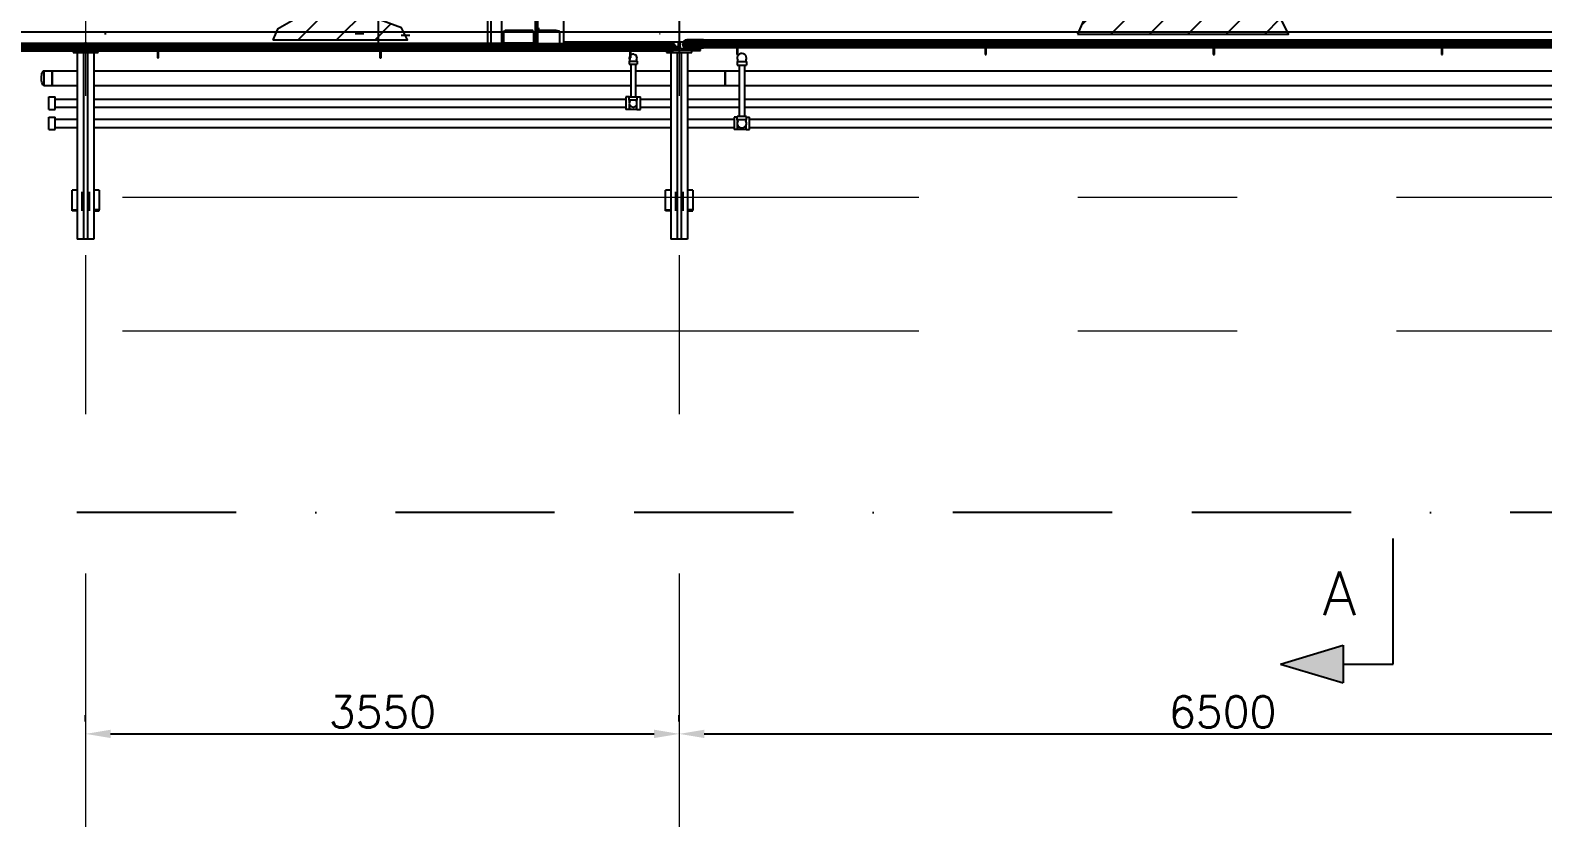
# Model space of a CAD drawing. Header units: metres. Extents: x 0 to 63075, y 0 to 44550.
# Drawn here: x 9210 to 18255, y 20789 to 25551 of the extents above; entities that cross this region are included whole.
import ezdxf
from ezdxf.enums import TextEntityAlignment as Align

# ---------------------------------------------------------------- set-up
doc = ezdxf.new("R2010")
doc.units = ezdxf.units.M
doc.header["$LTSCALE"] = 75
for name, pattern in [('BORDER', [44.45, 12.7, -6.35, 12.7, -6.35, 0, -6.35]), ('CENTER2', [28.575, 19.05, -3.175, 3.175, -3.175]), ('CENTERX2', [101.6, 63.5, -12.7, 12.7, -12.7])]:
    doc.linetypes.add(name, pattern=pattern)
for name, color, linetype in [('GSB', 7, 'Continuous'), ('SC1', 7, 'CENTER2'), ('SDM', 7, 'Continuous'), ('SL1', 8, 'Continuous'), ('SLM', 1, 'BORDER')]:
    doc.layers.add(name, color=color, linetype=linetype)
doc.styles.add('R100', font='simplex.shx', dxfattribs={"height": 2.5})
doc.styles.add('R140', font='simplex.shx', dxfattribs={"height": 3.5})
doc.styles.add('ROMANS', font='ROMANS.SHX')
doc.dimstyles.new('75___1-75', dxfattribs={"dimscale": 75, "dimtxt": 2.5, "dimasz": 2, "dimexe": 1.5, "dimexo": 1, "dimgap": 0.5, "dimtad": 1, "dimdec": 0, "dimzin": 12, "dimtxsty": 'ROMANS', "dimcen": 0, "dimclrd": 256, "dimclre": 256, "dimclrt": 3, "dimazin": 3, "dimtfac": 1, "dimtdec": 0, "dimtmove": 0, "dimatfit": 0, "dimfxl": 1, "dimlwd": -1, "dimlwe": -1, "dimarcsym": 0})
pattern_1 = [(45, (-16661.6, -20824.6), (-114.90485, 114.90485), [])]

# ---------------------------------------------------------------- blocks, each defined once
blk = doc.blocks.new('A$C1d93b9d1')
at = {"layer": 'SL1'}
h = blk.add_hatch(dxfattribs=at)
h.set_pattern_fill('_USER', color=256, scale=162.5, angle=45, style=0, pattern_type=0)
h.set_pattern_definition(pattern_1)
h.paths.add_polyline_path([(7214, 1225.8), (8475.9, 1225.8), (8419.3, 1339), (8156.3, 1435.6), (7913.2, 1692), (7776.7, 1718.6), (7630.2, 1655.3), (7433.8, 1425.6), (7257.3, 1325.7)])
h = blk.add_hatch(dxfattribs=at)
h.set_pattern_fill('_USER', color=256, scale=162.5, angle=45, style=0, pattern_type=0)
h.set_pattern_definition(pattern_1)
h.paths.add_polyline_path([(2401.3, 1191), (3207.1, 1191), (3171, 1263.3), (3003, 1325), (2847.8, 1488.7), (2760.6, 1505.7), (2667.1, 1465.3), (2541.6, 1318.6), (2429, 1254.8)])
for p, q in [((4831.7, 4741.4), (4831.7, 1177)), ((3031.7, 2307.9), (3031.7, 1122.6)), ((3686.7, 1171.4), (3686.7, 1353)), ((3706.7, 1171.4), (3706.7, 1333)), ((3771.2, 1167.5), (3771.2, 1332.5)), ((3972.2, 1167), (3972.2, 1333)), ((3972.2, 1332.5), (3972.2, 1167.5)), ((3984.7, 1333), (3984.7, 1167)), ((4140.6, 1333), (4140.6, 1167)), ((1331.7, 1237), (0, 1237)), ((1331.7, 1237), (0, 1237)), ((1281.7, 1177), (1281.7, 1127)), ((4831.7, 1236.4), (1331.7, 1236.4)), ((4831.7, 1236.4), (1331.7, 1236.4)), ((1405.3, 1227), (1395.6, 1227)), ((2945.4, 1227), (2892.9, 1227)), ((3220.5, 1217.5), (3168, 1217.5)), ((3796.4, 1246.9), (3781.4, 1231.9)), ((3781.4, 1236.9), (3781.4, 1167.5)), ((3952, 1246.9), (3791.4, 1246.9)), ((3962, 1231.9), (3947, 1246.9)), ((3962, 1167.5), (3962, 1236.9)), ((4096.5, 1246.7), (3984.7, 1246.7)), ((3997.9, 1239.3), (3984.7, 1239.3)), ((4117.3, 1236.7), (3984.7, 1236.7)), ((3990.1, 1263.3), (3990.1, 1246.7)), ((3990.1, 1246.5), (3990.1, 1239.3)), ((4117.3, 1167), (4117.3, 1236.7)), ((4854.6, 1177), (4140.6, 1177)), ((4717.9, 1227), (4713, 1227)), ((4826.5, 1177), (4826.5, 1149.7)), ((11331.7, 1237), (4831.7, 1237)), ((11331.7, 1237), (4831.7, 1237)), ((4831.7, 1177), (4831.7, 1127)), ((4831.7, 1148.5), (4831.7, 1177)), ((4831.7, 1177), (4831.7, 1177)), ((4854.6, 1177), (4831.7, 1177)), ((4837, 1149.7), (4837, 1177)), ((4854.2, 1176.3), (4852.3, 1167)), ((4859.5, 1184.2), (4854.2, 1176.3)), ((4857.3, 1176.3), (4854.2, 1176.3)), ((4857.3, 1176.3), (4855.4, 1167)), ((4862.4, 1184.2), (4857.3, 1176.3)), ((4857.3, 1176.3), (4866.3, 1176.3)), ((4867.4, 1189.5), (4859.5, 1184.2)), ((4862.4, 1184.2), (4859.5, 1184.2)), ((4870.1, 1189.5), (4862.4, 1184.2)), ((4871.1, 1184.2), (4862.4, 1184.2)), ((4866.3, 1176.3), (4864.6, 1167)), ((4871.1, 1184.2), (4866.3, 1176.3)), ((4866.3, 1176.3), (4880.9, 1176.3)), ((4876.7, 1191.4), (4867.4, 1189.5)), ((4870.1, 1189.5), (4867.4, 1189.5)), ((4879.2, 1191.4), (4870.1, 1189.5)), ((4878.2, 1189.5), (4870.1, 1189.5)), ((4878.2, 1189.5), (4871.1, 1184.2)), ((4885.1, 1184.2), (4871.1, 1184.2)), ((4879.2, 1191.4), (4876.7, 1191.4)), ((4886.6, 1191.4), (4878.2, 1189.5)), ((4891.2, 1189.5), (4878.2, 1189.5)), ((4886.6, 1191.4), (4879.2, 1191.4)), ((4880.9, 1176.3), (4879.5, 1167)), ((4885.1, 1184.2), (4880.9, 1176.3)), ((4880.9, 1176.3), (4900.3, 1176.3)), ((4891.2, 1189.5), (4885.1, 1184.2)), ((4903.6, 1184.2), (4885.1, 1184.2)), ((4898.5, 1191.4), (4886.6, 1191.4)), ((4898.5, 1191.4), (4891.2, 1189.5)), ((4908.6, 1189.5), (4891.2, 1189.5)), ((4914.4, 1191.4), (4898.5, 1191.4)), ((4900.3, 1176.3), (4899.2, 1167)), ((4903.6, 1184.2), (4900.3, 1176.3)), ((4900.3, 1176.3), (4923.6, 1176.3)), ((4908.6, 1189.5), (4903.6, 1184.2)), ((4925.9, 1184.2), (4903.6, 1184.2)), ((4914.4, 1191.4), (4908.6, 1189.5)), ((4929.3, 1189.5), (4908.6, 1189.5)), ((4933.3, 1191.4), (4914.4, 1191.4)), ((4923.6, 1176.3), (4922.8, 1167)), ((4925.9, 1184.2), (4923.6, 1176.3)), ((4923.6, 1176.3), (4949.5, 1176.3)), ((4929.3, 1189.5), (4925.9, 1184.2)), ((4950.6, 1184.2), (4925.9, 1184.2)), ((4933.3, 1191.4), (4929.3, 1189.5)), ((4952.4, 1189.5), (4929.3, 1189.5)), ((4954.5, 1191.4), (4933.3, 1191.4)), ((4949.5, 1176.3), (4949, 1167)), ((4950.6, 1184.2), (4949.5, 1176.3)), ((4949.5, 1176.3), (4976.7, 1176.3)), ((4952.4, 1189.5), (4950.6, 1184.2)), ((4950.6, 1184.2), (4976.7, 1184.2)), ((4954.5, 1191.4), (4952.4, 1189.5)), ((4952.4, 1189.5), (4976.7, 1189.5)), ((4976.7, 1191.4), (4954.5, 1191.4)), ((4976.7, 1191.4), (11053.6, 1191.4)), ((4976.7, 1191.4), (4976.7, 1189.5)), ((11053.6, 1189.5), (4976.7, 1189.5)), ((4976.7, 1189.5), (4976.7, 1184.2)), ((11053.6, 1184.3), (4976.7, 1184.2)), ((4976.7, 1184.2), (4976.7, 1176.3)), ((11053.6, 1176.3), (4976.7, 1176.3)), ((4976.7, 1176.3), (4976.7, 1167)), ((0, 1171.4), (3972.2, 1171.4)), ((3972.2, 1169.5), (0, 1169.5)), ((4686.7, 1164.3), (0, 1164.2)), ((4686.7, 1156.3), (0, 1156.3)), ((4686.7, 1147), (0, 1147)), ((4686.7, 1137.7), (0, 1137.7)), ((4686.7, 1129.7), (0, 1129.7)), ((4686.7, 1124.5), (0, 1124.5)), ((4686.7, 1122.6), (0, 1122.6)), ((1206.7, 1122.6), (1206.7, 1114.5)), ((1206.7, 1114.5), (1356.7, 1114.5)), ((1231.7, 1114.5), (1231.7, 0)), ((1269.6, 1114.5), (1269.6, 0)), ((1269.6, 1114.5), (1269.6, 0)), ((1281.7, 1127), (1281.7, 1114.5)), ((1293.9, 1114.5), (1293.9, 0)), ((1293.9, 1114.5), (1293.9, 0)), ((1331.7, 1114.5), (1331.7, 0)), ((1356.7, 1114.5), (1356.7, 1122.6)), ((1710.9, 1122.6), (1710.9, 1083.5)), ((1717.2, 1083.5), (1717.2, 1122.6)), ((3042.3, 1122.6), (3042.3, 1083.5)), ((3048.7, 1083.5), (3048.7, 1122.6)), ((3781.4, 1167.5), (3771.2, 1167.5)), ((3962, 1171.9), (3781.4, 1171.9)), ((3972.2, 1167.5), (3962, 1167.5)), ((3984.7, 1167), (3972.2, 1167)), ((4117.3, 1167), (3984.7, 1167)), ((4140.6, 1167), (4117.3, 1167)), ((4140.6, 1171.4), (4686.7, 1171.4)), ((4686.7, 1169.5), (4140.6, 1169.5)), ((4536.7, 1122.6), (4536.7, 1083.5)), ((4543.1, 1083.5), (4543.1, 1122.6)), ((4709, 1171.4), (4686.7, 1171.4)), ((4686.7, 1171.4), (4686.7, 1169.5)), ((4686.7, 1169.5), (4686.7, 1164.3)), ((4711.1, 1169.5), (4686.7, 1169.5)), ((4712.8, 1164.3), (4686.7, 1164.3)), ((4686.7, 1164.3), (4686.7, 1156.3)), ((4714, 1156.3), (4686.7, 1156.3)), ((4686.7, 1156.3), (4686.7, 1147)), ((4714.4, 1147), (4686.7, 1147)), ((4686.7, 1147), (4686.7, 1137.7)), ((4714, 1137.7), (4686.7, 1137.7)), ((4686.7, 1137.7), (4686.7, 1129.7)), ((4712.8, 1129.7), (4686.7, 1129.7)), ((4686.7, 1129.7), (4686.7, 1124.5)), ((4686.7, 1124.5), (4686.7, 1122.6)), ((4711.1, 1124.5), (4686.7, 1124.5)), ((4709, 1122.6), (4686.7, 1122.6)), ((4730.1, 1171.4), (4709, 1171.4)), ((4709, 1171.4), (4711.1, 1169.5)), ((4711.1, 1124.5), (4709, 1122.6)), ((4730.1, 1122.6), (4709, 1122.6)), ((4711.1, 1169.5), (4712.8, 1164.3)), ((4734.2, 1169.5), (4711.1, 1169.5)), ((4712.8, 1129.7), (4711.1, 1124.5)), ((4734.2, 1124.5), (4711.1, 1124.5)), ((4737.6, 1164.3), (4712.8, 1164.3)), ((4712.8, 1164.3), (4714, 1156.3)), ((4714, 1137.7), (4712.8, 1129.7)), ((4737.6, 1129.7), (4712.8, 1129.7)), ((4714, 1156.3), (4739.9, 1156.3)), ((4714, 1156.3), (4714.4, 1147)), ((4714.4, 1147), (4714, 1137.7)), ((4739.9, 1137.7), (4714, 1137.7)), ((4740.7, 1147), (4714.4, 1147)), ((4749.1, 1171.4), (4730.1, 1171.4)), ((4730.1, 1171.4), (4734.2, 1169.5)), ((4734.2, 1124.5), (4730.1, 1122.6)), ((4749.1, 1122.6), (4730.1, 1122.6)), ((4754.9, 1169.5), (4734.2, 1169.5)), ((4734.2, 1169.5), (4737.6, 1164.3)), ((4737.6, 1129.7), (4734.2, 1124.5)), ((4754.9, 1124.5), (4734.2, 1124.5)), ((4737.6, 1164.3), (4739.9, 1156.3)), ((4759.8, 1164.3), (4737.6, 1164.3)), ((4739.9, 1137.7), (4737.6, 1129.7)), ((4759.8, 1129.7), (4737.6, 1129.7)), ((4739.9, 1156.3), (4763.1, 1156.3)), ((4739.9, 1156.3), (4740.7, 1147)), ((4740.7, 1147), (4739.9, 1137.7)), ((4763.1, 1137.7), (4739.9, 1137.7)), ((4764.3, 1147), (4740.7, 1147)), ((4749.1, 1171.4), (4754.9, 1169.5)), ((4764.9, 1171.4), (4749.1, 1171.4)), ((4754.9, 1124.5), (4749.1, 1122.6)), ((4764.9, 1122.6), (4749.1, 1122.6)), ((4772.2, 1169.5), (4754.9, 1169.5)), ((4754.9, 1169.5), (4759.8, 1164.3)), ((4759.8, 1129.7), (4754.9, 1124.5)), ((4772.2, 1124.5), (4754.9, 1124.5)), ((4756.7, 1122.6), (4756.7, 1114.5)), ((4756.7, 1114.5), (4906.7, 1114.5)), ((4759.8, 1164.3), (4763.1, 1156.3)), ((4778.4, 1164.3), (4759.8, 1164.3)), ((4763.1, 1137.7), (4759.8, 1129.7)), ((4778.4, 1129.7), (4759.8, 1129.7)), ((4763.1, 1156.3), (4764.3, 1147)), ((4763.1, 1156.3), (4782.5, 1156.3)), ((4764.3, 1147), (4763.1, 1137.7)), ((4782.5, 1137.7), (4763.1, 1137.7)), ((4784, 1147), (4764.3, 1147)), ((4776.8, 1171.4), (4764.9, 1171.4)), ((4764.9, 1171.4), (4772.2, 1169.5)), ((4772.2, 1124.5), (4764.9, 1122.6)), ((4776.8, 1122.6), (4764.9, 1122.6)), ((4785.2, 1169.5), (4772.2, 1169.5)), ((4772.2, 1169.5), (4778.4, 1164.3)), ((4778.4, 1129.7), (4772.2, 1124.5)), ((4785.2, 1124.5), (4772.2, 1124.5)), ((4776.8, 1171.4), (4785.2, 1169.5)), ((4784.2, 1171.4), (4776.8, 1171.4)), ((4785.2, 1124.5), (4776.8, 1122.6)), ((4784.2, 1122.6), (4776.8, 1122.6)), ((4792.4, 1164.3), (4778.4, 1164.3)), ((4778.4, 1164.3), (4782.5, 1156.3)), ((4782.5, 1137.7), (4778.4, 1129.7)), ((4792.4, 1129.7), (4778.4, 1129.7)), ((4781.7, 1114.5), (4781.7, 0)), ((4782.5, 1156.3), (4797.1, 1156.3)), ((4782.5, 1156.3), (4784, 1147)), ((4784, 1147), (4782.5, 1137.7)), ((4797.1, 1137.7), (4782.5, 1137.7)), ((4798.8, 1147), (4784, 1147)), ((4786.7, 1171.4), (4784.2, 1171.4)), ((4784.2, 1171.4), (4793.3, 1169.5)), ((4793.3, 1124.5), (4784.2, 1122.6)), ((4784.2, 1122.6), (4786.7, 1122.6)), ((4793.3, 1169.5), (4785.2, 1169.5)), ((4785.2, 1169.5), (4792.4, 1164.3)), ((4792.4, 1129.7), (4785.2, 1124.5)), ((4793.3, 1124.5), (4785.2, 1124.5)), ((4786.7, 1171.4), (4796.1, 1169.5)), ((4796.1, 1124.5), (4786.7, 1122.6)), ((4801, 1164.3), (4792.4, 1164.3)), ((4792.4, 1164.3), (4797.1, 1156.3)), ((4797.1, 1137.7), (4792.4, 1129.7)), ((4801, 1129.7), (4792.4, 1129.7)), ((4793.3, 1169.5), (4801, 1164.3)), ((4793.3, 1169.5), (4796.1, 1169.5)), ((4801, 1129.7), (4793.3, 1124.5)), ((4793.3, 1124.5), (4796.1, 1124.5)), ((4796.1, 1169.5), (4804, 1164.3)), ((4804, 1129.7), (4796.1, 1124.5)), ((4797.1, 1156.3), (4798.8, 1147)), ((4797.1, 1156.3), (4806.2, 1156.3)), ((4798.8, 1147), (4797.1, 1137.7)), ((4806.2, 1137.7), (4797.1, 1137.7)), ((4808, 1147), (4798.8, 1147)), ((4906.7, 1127), (4799.9, 1127)), ((4801, 1164.3), (4804, 1164.3)), ((4801, 1164.3), (4806.2, 1156.3)), ((4806.2, 1137.7), (4801, 1129.7)), ((4801, 1129.7), (4804, 1129.7)), ((4804, 1164.3), (4809.3, 1156.3)), ((4809.3, 1137.7), (4804, 1129.7)), ((4806.2, 1156.3), (4808, 1147)), ((4806.2, 1156.3), (4809.3, 1156.3)), ((4808, 1147), (4806.2, 1137.7)), ((4806.2, 1137.7), (4809.3, 1137.7)), ((4808, 1147), (4811.1, 1147)), ((4809.3, 1156.3), (4811.1, 1147)), ((4811.1, 1147), (4809.3, 1137.7)), ((4814.5, 1137.7), (4809.3, 1137.7)), ((4831.7, 1148.5), (4810.8, 1148.5)), ((4819.6, 1114.5), (4819.6, 0)), ((4819.6, 1114.5), (4819.6, 0)), ((4831.7, 1127), (4831.7, 1114.5)), ((4843.9, 1114.5), (4843.9, 0)), ((4843.9, 1114.5), (4843.9, 0)), ((4959.7, 1137.7), (4849, 1137.7)), ((4855.4, 1167), (4852.3, 1167)), ((4852.3, 1167), (4854.2, 1157.7)), ((4854.2, 1157.7), (4859.5, 1149.7)), ((4857.3, 1157.7), (4854.2, 1157.7)), ((4864.6, 1167), (4855.4, 1167)), ((4855.4, 1167), (4857.3, 1157.7)), ((4857.3, 1157.7), (4862.4, 1149.7)), ((4866.3, 1157.7), (4857.3, 1157.7)), ((4862.4, 1149.7), (4859.5, 1149.7)), ((4859.5, 1149.7), (4867.4, 1144.5)), ((4871.1, 1149.7), (4862.4, 1149.7)), ((4862.4, 1149.7), (4870.1, 1144.5)), ((4864.6, 1167), (4866.3, 1157.7)), ((4879.5, 1167), (4864.6, 1167)), ((4866.3, 1157.7), (4871.1, 1149.7)), ((4880.9, 1157.7), (4866.3, 1157.7)), ((4867.4, 1144.5), (4876.7, 1142.6)), ((4870.1, 1144.5), (4867.4, 1144.5)), ((4878.2, 1144.5), (4870.1, 1144.5)), ((4870.1, 1144.5), (4879.2, 1142.6)), ((4871.1, 1149.7), (4878.2, 1144.5)), ((4885.1, 1149.7), (4871.1, 1149.7)), ((4879.2, 1142.6), (4876.7, 1142.6)), ((4878.2, 1144.5), (4886.6, 1142.6)), ((4891.2, 1144.5), (4878.2, 1144.5)), ((4886.6, 1142.6), (4879.2, 1142.6)), ((4899.2, 1167), (4879.5, 1167)), ((4879.5, 1167), (4880.9, 1157.7)), ((4900.3, 1157.7), (4880.9, 1157.7)), ((4880.9, 1157.7), (4885.1, 1149.7)), ((4881.7, 1114.5), (4881.7, 0)), ((4885.1, 1149.7), (4891.2, 1144.5)), ((4903.6, 1149.7), (4885.1, 1149.7)), ((4898.5, 1142.6), (4886.6, 1142.6)), ((4908.6, 1144.5), (4891.2, 1144.5)), ((4891.2, 1144.5), (4898.5, 1142.6)), ((4914.4, 1142.6), (4898.5, 1142.6)), ((4899.2, 1167), (4900.3, 1157.7)), ((4922.8, 1167), (4899.2, 1167)), ((4900.3, 1157.7), (4903.6, 1149.7)), ((4923.6, 1157.7), (4900.3, 1157.7)), ((4903.6, 1149.7), (4908.6, 1144.5)), ((4925.9, 1149.7), (4903.6, 1149.7)), ((4906.7, 1127), (4959.7, 1127)), ((4906.7, 1114.5), (4906.7, 1127)), ((4908.6, 1144.5), (4914.4, 1142.6)), ((4929.3, 1144.5), (4908.6, 1144.5)), ((4933.3, 1142.6), (4914.4, 1142.6)), ((4922.8, 1167), (4923.6, 1157.7)), ((4949, 1167), (4922.8, 1167)), ((4923.6, 1157.7), (4925.9, 1149.7)), ((4949.5, 1157.7), (4923.6, 1157.7)), ((4950.6, 1149.7), (4925.9, 1149.7)), ((4925.9, 1149.7), (4929.3, 1144.5)), ((4929.3, 1144.5), (4933.3, 1142.6)), ((4952.4, 1144.5), (4929.3, 1144.5)), ((4954.5, 1142.6), (4933.3, 1142.6)), ((4949, 1167), (4976.7, 1167)), ((4949, 1167), (4949.5, 1157.7)), ((4949.5, 1157.7), (4976.7, 1157.7)), ((4949.5, 1157.7), (4950.6, 1149.7)), ((4950.6, 1149.7), (4976.7, 1149.7)), ((4950.6, 1149.7), (4952.4, 1144.5)), ((4952.4, 1144.5), (4954.5, 1142.6)), ((4952.4, 1144.5), (4976.7, 1144.5)), ((4954.5, 1142.6), (4976.7, 1142.6)), ((4959.7, 1127), (4959.7, 1137.7)), ((11053.6, 1167), (4976.7, 1167)), ((4976.7, 1167), (4976.7, 1157.7)), ((11053.6, 1157.7), (4976.7, 1157.7)), ((4976.7, 1157.7), (4976.7, 1149.7)), ((4976.7, 1149.7), (4976.7, 1144.5)), ((11053.6, 1149.7), (4976.7, 1149.7)), ((4976.7, 1144.5), (4976.7, 1142.6)), ((11053.6, 1144.5), (4976.7, 1144.5)), ((11053.6, 1142.6), (4976.7, 1142.6)), ((5176.7, 1142.6), (5176.7, 1103.5)), ((5176.7, 1103.5), (5183.1, 1103.5)), ((5183.1, 1103.5), (5183.1, 1142.6)), ((6662.1, 1142.6), (6662.1, 1103.5)), ((6662.1, 1103.5), (6668.4, 1103.5)), ((6668.4, 1103.5), (6668.4, 1142.6)), ((8025.9, 1142.6), (8025.9, 1103.5)), ((8025.9, 1103.5), (8032.3, 1103.5)), ((8032.3, 1103.5), (8032.3, 1142.6)), ((9389.8, 1142.6), (9389.8, 1103.5)), ((9389.8, 1103.5), (9396.1, 1103.5)), ((9396.1, 1103.5), (9396.1, 1142.6)), ((1033.7, 962), (1033.7, 1006.5)), ((1033.7, 1006.5), (1081.7, 1006.5)), ((1081.7, 962), (1081.7, 1006.5)), ((1081.7, 1006.5), (1081.7, 962)), ((1081.7, 1006.5), (1231.7, 1006.5)), ((1331.7, 1006.5), (4543.1, 1006.5)), ((1710.9, 1083.5), (1717.2, 1083.5)), ((3042.3, 1083.5), (3048.7, 1083.5)), ((4533.4, 1062.9), (4579.4, 1062.9)), ((4533.4, 1062.9), (4533.4, 1045.4)), ((4533.4, 1045.4), (4579.4, 1045.4)), ((4536.6, 1062.9), (4536.6, 1077.6)), ((4536.7, 1083.5), (4543.1, 1083.5)), ((4543.1, 1045.4), (4543.1, 848.6)), ((4569.8, 1045.4), (4569.8, 848.6)), ((4569.8, 1006.5), (4781.7, 1006.5)), ((4576.2, 1077.6), (4576.2, 1062.9)), ((4579.4, 1062.9), (4579.4, 1045.4)), ((4881.7, 1006.5), (5106.4, 1006.5)), ((5106.4, 917.6), (5106.4, 1006.5)), ((5106.4, 1006.5), (5106.4, 962)), ((5106.4, 1006.5), (5106.4, 962)), ((5106.4, 1006.5), (5189.7, 1006.5)), ((5178.6, 1061.2), (5234.2, 1061.2)), ((5178.6, 1061.2), (5178.6, 1040.6)), ((5178.6, 1040.6), (5234.2, 1040.6)), ((5181.8, 1061.2), (5181.8, 1076.5)), ((5189.7, 1040.6), (5189.7, 733.4)), ((5223.1, 1040.6), (5223.1, 733.4)), ((5223.1, 1006.5), (11037, 1006.5)), ((5231.1, 1076.5), (5231.1, 1061.2)), ((5234.2, 1061.2), (5234.2, 1040.6)), ((1033.7, 917.6), (1033.7, 962)), ((1033.7, 917.6), (1081.7, 917.6)), ((1081.7, 917.6), (1081.7, 962)), ((1081.7, 962), (1081.7, 917.6)), ((1081.7, 917.6), (1231.7, 917.6)), ((1331.7, 917.6), (4543.1, 917.6)), ((4569.8, 917.6), (4781.7, 917.6)), ((4881.7, 917.6), (5106.4, 917.6)), ((5106.4, 962), (5106.4, 917.6)), ((5106.4, 962), (5106.4, 917.6)), ((5106.4, 917.6), (5189.7, 917.6)), ((5223.1, 917.6), (11037, 917.6)), ((1062.9, 812), (1062.9, 849.7)), ((1062.9, 849.7), (1099.2, 849.7)), ((1099.2, 812), (1099.2, 849.7)), ((1099.2, 836.1), (1231.7, 836.1)), ((1331.7, 836.1), (4513.5, 836.1)), ((4513.5, 849.7), (4513.5, 812)), ((4534.2, 849.7), (4513.5, 849.7)), ((4579.4, 848.6), (4533.4, 848.6)), ((4533.4, 831.2), (4533.4, 848.6)), ((4579.4, 831.2), (4533.4, 831.2)), ((4534.2, 849.7), (4534.2, 848.6)), ((4534.2, 817.7), (4534.2, 831.2)), ((4534.2, 831.2), (4534.2, 817.7)), ((4536.6, 816.4), (4536.6, 831.2)), ((4576.2, 831.2), (4576.2, 816.4)), ((4578.7, 848.6), (4578.7, 849.7)), ((4578.7, 849.7), (4599.3, 849.7)), ((4578.7, 817.7), (4578.7, 831.2)), ((4579.4, 831.2), (4579.4, 848.6)), ((4599.3, 812), (4599.3, 849.7)), ((4599.3, 836.1), (4781.7, 836.1)), ((4881.7, 836.1), (5189.7, 836.1)), ((5223.1, 836.1), (11037, 836.1)), ((1062.9, 774.3), (1062.9, 812)), ((1062.9, 774.3), (1099.2, 774.3)), ((1062.9, 692), (1062.9, 729.7)), ((1062.9, 729.7), (1099.2, 729.7)), ((1099.2, 774.3), (1099.2, 812)), ((1099.2, 787.9), (1231.7, 787.9)), ((1099.2, 692), (1099.2, 729.7)), ((1331.7, 787.9), (4513.5, 787.9)), ((4513.5, 812), (4513.5, 774.3)), ((4534.2, 774.3), (4513.5, 774.3)), ((4534.2, 777.5), (4534.2, 806.3)), ((4534.2, 806.3), (4534.2, 774.3)), ((4534.2, 777.5), (4578.7, 777.5)), ((4578.7, 774.3), (4578.7, 806.3)), ((4578.7, 774.3), (4599.3, 774.3)), ((4599.3, 774.3), (4599.3, 812)), ((4599.3, 787.9), (4781.7, 787.9)), ((4881.7, 787.9), (5189.7, 787.9)), ((5160.4, 729.7), (5160.4, 692)), ((5178.6, 729.7), (5160.4, 729.7)), ((5234.2, 733.4), (5178.6, 733.4)), ((5178.6, 712.8), (5178.6, 733.4)), ((5223.1, 787.9), (11037, 787.9)), ((5234.2, 712.8), (5234.2, 733.4)), ((5234.2, 729.7), (5252.4, 729.7)), ((5252.4, 692), (5252.4, 729.7)), ((1062.9, 654.3), (1062.9, 692)), ((1062.9, 654.3), (1099.2, 654.3)), ((1099.2, 716.1), (1231.7, 716.1)), ((1099.2, 654.3), (1099.2, 692)), ((1099.2, 667.9), (1231.7, 667.9)), ((1331.7, 716.1), (4781.7, 716.1)), ((1331.7, 667.9), (4781.7, 667.9)), ((4881.7, 716.1), (5160.4, 716.1)), ((4881.7, 667.9), (5160.4, 667.9)), ((5160.4, 692), (5160.4, 654.3)), ((5181.1, 654.3), (5160.4, 654.3)), ((5234.2, 712.8), (5178.6, 712.8)), ((5181.1, 703.4), (5181.1, 712.8)), ((5181.1, 712.8), (5181.1, 703.4)), ((5181.1, 657.5), (5181.1, 680.6)), ((5181.1, 680.6), (5181.1, 654.3)), ((5181.1, 657.5), (5231.8, 657.5)), ((5181.8, 697.5), (5181.8, 712.8)), ((5231.1, 712.8), (5231.1, 697.5)), ((5231.8, 703.4), (5231.8, 712.8)), ((5231.8, 654.3), (5231.8, 680.6)), ((5231.8, 654.3), (5252.4, 654.3)), ((5252.4, 716.1), (11007.7, 716.1)), ((5252.4, 654.3), (5252.4, 692)), ((5252.4, 667.9), (11007.7, 667.9)), ((1231.7, 293), (1200.5, 293)), ((1200.5, 173.9), (1200.5, 293)), ((1260.7, 168.3), (1260.7, 281.8)), ((1302.7, 281.8), (1302.7, 168.3)), ((1362.9, 293), (1331.7, 293)), ((1362.9, 293), (1362.9, 173.9)), ((4781.7, 293), (4750.5, 293)), ((4750.5, 173.9), (4750.5, 293)), ((4810.7, 168.3), (4810.7, 281.8)), ((4852.7, 281.8), (4852.7, 168.3)), ((4912.9, 293), (4881.7, 293)), ((4912.9, 293), (4912.9, 173.9)), ((1200.5, 168.3), (1200.5, 173.9)), ((1200.5, 173.9), (1231.7, 173.9)), ((1231.7, 168.3), (1200.5, 168.3)), ((1362.9, 173.9), (1331.7, 173.9)), ((1331.7, 168.3), (1362.9, 168.3)), ((1362.9, 168.3), (1362.9, 173.9)), ((4750.5, 168.3), (4750.5, 173.9)), ((4750.5, 173.9), (4781.7, 173.9)), ((4781.7, 168.3), (4750.5, 168.3)), ((4912.9, 173.9), (4881.7, 173.9)), ((4881.7, 168.3), (4912.9, 168.3)), ((4912.9, 168.3), (4912.9, 173.9)), ((1331.7, 0), (1231.7, 0)), ((4881.7, 0), (4781.7, 0))]:
    blk.add_line(p, q, dxfattribs=at)
for points in [[(7214, 1225.8), (8475.9, 1225.8), (8419.3, 1339), (8156.3, 1435.6), (7913.2, 1692), (7776.7, 1718.6), (7630.2, 1655.3), (7433.8, 1425.6), (7257.3, 1325.7)], [(2401.3, 1191), (3207.1, 1191), (3171, 1263.3), (3003, 1325), (2847.8, 1488.7), (2760.6, 1505.7), (2667.1, 1465.3), (2541.6, 1318.6), (2429, 1254.8)]]:
    blk.add_lwpolyline(points, close=True, dxfattribs=at)
for centre, radius, start, end in [((3791.4, 1236.9), 10, 89.99998, 179.99796), ((3952, 1236.9), 10, 359.99796, 89.99998), ((3988.2, 1236.7), 10, 15.21768, 90), ((4556.4, 1082), 23, 149.00052, 210.47185), ((4556.4, 1082), 23, 0, 125.5159), ((4814.5, 1149.7), 12, 270, 0), ((4849, 1149.7), 12, 180, 270), ((5206.4, 1082), 27.8, 0, 207.64434), ((4556.4, 1082), 23, 329.52815, 0), ((5206.4, 1082), 27.8, 332.35566, 0), ((4556.4, 812), 23, 180, 30.47185), ((4556.4, 812), 23, 149.52815, 180), ((5206.4, 692), 27.8, 152.35566, 27.64434)]:
    blk.add_arc(centre, radius, start, end, dxfattribs=at)
blk.add_ellipse((4096.5, 1236.7), major_axis=(20.8, 0), ratio=0.4812, start_param=0, end_param=1.570796, dxfattribs=at)
for points, knots in [([(1017.7, 962), (1017.7, 966.2), (1017.9, 970.4), (1018.4, 974.6), (1019.3, 983.2), (1020.9, 992), (1025.1, 999.5), (1026.2, 1001.3), (1027.4, 1003.1), (1029, 1004.5), (1029.8, 1005.2), (1030.8, 1005.8), (1031.8, 1006.1), (1032.4, 1006.3), (1033.1, 1006.5), (1033.7, 1006.5)], [0, 0, 0, 0, 0.01263635, 0.01263635, 0.01263635, 0.03837539, 0.03837539, 0.03837539, 0.04474952, 0.04474952, 0.04474952, 0.04793876, 0.04793876, 0.04793876, 0.04991881, 0.04991881, 0.04991881, 0.04991881]), ([(1033.7, 917.6), (1033.1, 917.6), (1032.5, 917.7), (1031.9, 917.9), (1031.2, 918.1), (1030.7, 918.4), (1030.1, 918.7), (1029.4, 919.2), (1028.8, 919.7), (1028.2, 920.3), (1027.4, 921.1), (1026.6, 922.1), (1026, 923.1), (1024.9, 924.8), (1024, 926.6), (1023.3, 928.4), (1021.9, 931.7), (1020.9, 935.1), (1020.1, 938.6), (1018.7, 945.1), (1018, 951.8), (1017.8, 958.4), (1017.7, 959.6), (1017.7, 960.8), (1017.7, 962)], [0, 0, 0, 0, 0.00189174, 0.00189174, 0.00189174, 0.00384128, 0.00384128, 0.00384128, 0.00630601, 0.00630601, 0.00630601, 0.00992105, 0.00992105, 0.00992105, 0.01585442, 0.01585442, 0.01585442, 0.02650112, 0.02650112, 0.02650112, 0.04647223, 0.04647223, 0.04647223, 0.05006977, 0.05006977, 0.05006977, 0.05006977])]:
    blk.add_open_spline(points, degree=3, knots=knots, dxfattribs=at)
blk = doc.blocks.new('*D25')
at = {"layer": 'Defpoints', "color": 0, "transparency": 16777216}
for p in [(9541.2, 21344.1), (13091.2, 21344.1), (13091.2, 21344.1)]:
    blk.add_point(p, dxfattribs=at)
at = {"layer": 'SDM', "transparency": 16777216}
for p, q in [((9541.2, 21419.1), (9541.2, 21456.6)), ((13091.2, 21419.1), (13091.2, 21456.6)), ((9691.2, 21344.1), (12941.2, 21344.1))]:
    blk.add_line(p, q, dxfattribs=at)
for points in [[(9691.2, 21369.1), (9691.2, 21319.1), (9541.2, 21344.1)], [(12941.2, 21369.1), (12941.2, 21319.1), (13091.2, 21344.1)]]:
    blk.add_solid(points, dxfattribs=at)
at = {"layer": 'SDM', "color": 3, "transparency": 16777216, "insert": (11316.2, 21475.3), "char_height": 187.5, "attachment_point": 5, "style": 'ROMANS'}
blk.add_mtext('3550', dxfattribs=at)
blk = doc.blocks.new('*D26')
at = {"layer": 'Defpoints', "color": 0, "transparency": 16777216}
for p in [(13091.2, 21344.1), (19591.2, 21344.1), (19591.2, 21344.1)]:
    blk.add_point(p, dxfattribs=at)
at = {"layer": 'SDM', "transparency": 16777216}
for p, q in [((13091.2, 21419.1), (13091.2, 21456.6)), ((19591.2, 21419.1), (19591.2, 21456.6)), ((13241.2, 21344.1), (19441.2, 21344.1))]:
    blk.add_line(p, q, dxfattribs=at)
for points in [[(13241.2, 21369.1), (13241.2, 21319.1), (13091.2, 21344.1)], [(19441.2, 21369.1), (19441.2, 21319.1), (19591.2, 21344.1)]]:
    blk.add_solid(points, dxfattribs=at)
at = {"layer": 'SDM', "color": 3, "transparency": 16777216, "insert": (16341.2, 21475.3), "char_height": 187.5, "attachment_point": 5, "style": 'ROMANS'}
blk.add_mtext('6500', dxfattribs=at)
blk = doc.blocks.new('SIMB_CORTE_2')
at = {"layer": 'GSB'}
blk.add_hatch(color=2, dxfattribs=at).paths.add_polyline_path([(1.5, -4), (-1.5, -4), (0, -9)])
at = {"layer": 'GSB', "color": 1}
for p, q in [((0, -4), (0, 0)), ((0, 0), (10, 0)), ((0, -9), (-1.5, -4)), ((1.5, -4), (-1.5, -4)), ((0, -9), (1.5, -4))]:
    blk.add_line(p, q, dxfattribs=at)
at = {"layer": 'GSB', "color": 3, "style": 'R100'}
blk.add_attdef('XXXX', (-0.6, 1.57), '', height=2.5, dxfattribs=at)
at = {"layer": 'GSB', "color": 4, "style": 'R140'}
blk.add_attdef('A', text='', height=3.5, dxfattribs=at).set_placement((5.64, -4.29), align=Align.MIDDLE)

msp = doc.modelspace()

# ---------------------------------------------------------------- linework, layer by layer
at = {"layer": 'SC1', "color": 7, "linetype": 'CENTERX2', "lineweight": 9}
for p, q in [((9541.2, 29922.4), (9541.2, 20788.9)), ((13091.2, 29922.4), (13091.2, 20788.9)), ((22143.6, 24551.4), (6381.4, 24551.4)), ((22143.6, 23752.8), (6381.4, 23752.9))]:
    msp.add_line(p, q, dxfattribs=at)
at = {"layer": 'SLM'}
msp.add_lwpolyline([(8259.5, 37392.1), (20442.6, 37392.1), (20442.6, 22668.4), (8259.5, 22668.4)], close=True, dxfattribs=at)

# ---------------------------------------------------------------- block references
at = {"layer": 'GSB'}
ref = msp.add_blockref('SIMB_CORTE_2', (17361.9, 21761.9), dxfattribs=dict(at, xscale=-74.99999999999915, yscale=74.99999999999915, zscale=74.99999999999915, rotation=270))
ref.add_attrib('A', 'A', dxfattribs={"color": 4, "height": 262.5, "style": 'R140'}).set_placement((17039.9, 22184.7), align=Align.MIDDLE)
at = {"layer": 'SDM'}
msp.add_blockref('A$C1d93b9d1', (8259.5, 24302.8), dxfattribs=at)

# ---------------------------------------------------------------- dimensions: what is measured, and where the dimension line sits
for base, p1, p2, picture, middle in [((13091.2, 21344.1), (9541.2, 21344.1), (13091.2, 21344.1), '*D25', (11316.2, 21475.3)), ((19591.2, 21344.1), (13091.2, 21344.1), (19591.2, 21344.1), '*D26', (16341.2, 21475.3))]:
    dim = msp.add_linear_dim(base=base, p1=p1, p2=p2, dimstyle='75___1-75', dxfattribs=at)
    dim.commit()
    dim.dimension.update_dxf_attribs({"geometry": picture, "text_midpoint": middle})

doc.saveas('drawing.dxf')
